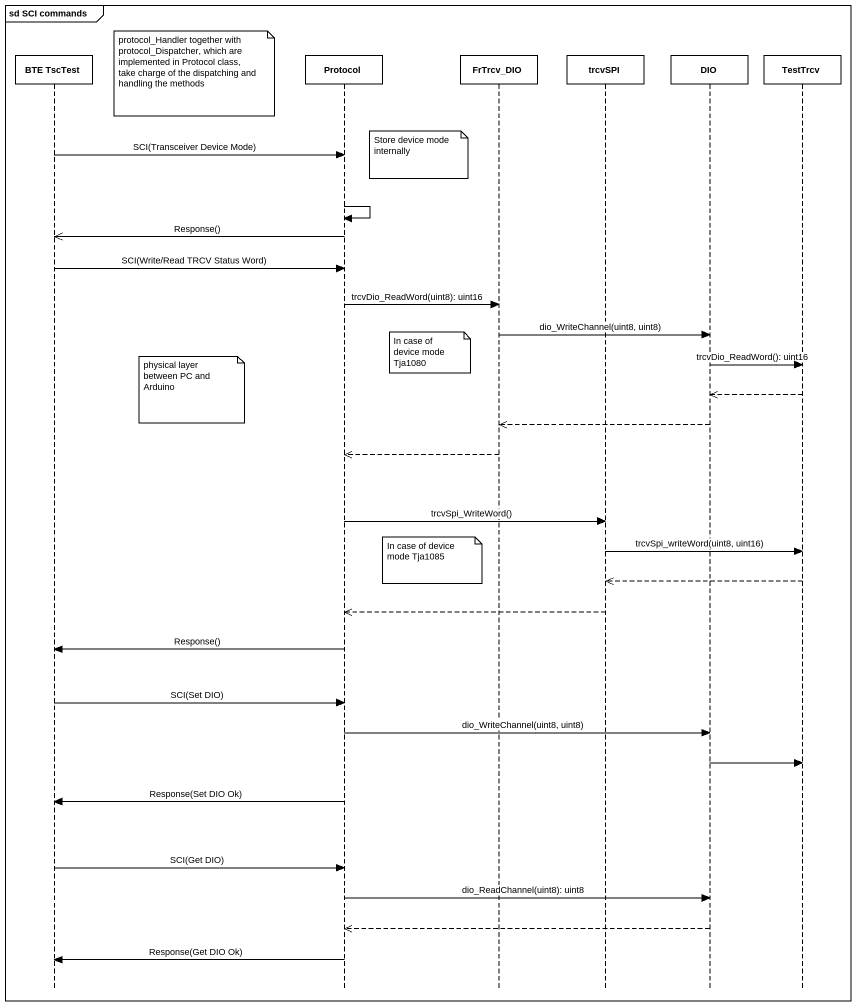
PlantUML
@startuml
mainframe sd SCI commands
hide footbox
participant "BTE TscTest" as BTE_TscTest
participant "Protocol" as Protocol_
participant FrTrcv_DIO
participant trcvSPI
participant DIO
participant TestTrcv

note right of BTE_TscTest : protocol_Handler together with protocol_Dispatcher, which are implemented in Protocol class, take charge of the dispatching and handling the methods
note right of Protocol_ : Store device mode internally
BTE_TscTest -> Protocol_ : SCI(Transceiver Device Mode)
Protocol_ -> Protocol_
Protocol_ ->> BTE_TscTest : Response()
BTE_TscTest -> Protocol_ : SCI(Write/Read TRCV Status Word)
Protocol_ -> FrTrcv_DIO : trcvDio_ReadWord(uint8): uint16
FrTrcv_DIO -> DIO : dio_WriteChannel(uint8, uint8)
note left of FrTrcv_DIO : In case of device mode Tja1080
DIO -> TestTrcv : trcvDio_ReadWord(): uint16
note right of BTE_TscTest : physical layer between PC and Arduino
TestTrcv -->> DIO
DIO -->> FrTrcv_DIO
FrTrcv_DIO -->> Protocol_
Protocol_ -> trcvSPI : trcvSpi_WriteWord()
trcvSPI -> TestTrcv : trcvSpi_writeWord(uint8, uint16)
note left of FrTrcv_DIO : In case of device mode Tja1085
TestTrcv -->> trcvSPI
trcvSPI -->> Protocol_
Protocol_ -> BTE_TscTest : Response()
BTE_TscTest -> Protocol_ : SCI(Set DIO)
Protocol_ -> DIO : dio_WriteChannel(uint8, uint8)
DIO -> TestTrcv
Protocol_ -> BTE_TscTest : Response(Set DIO Ok)
BTE_TscTest -> Protocol_ : SCI(Get DIO)
Protocol_ -> DIO : dio_ReadChannel(uint8): uint8
DIO -->> Protocol_
Protocol_ -> BTE_TscTest : Response(Get DIO Ok)
@enduml
